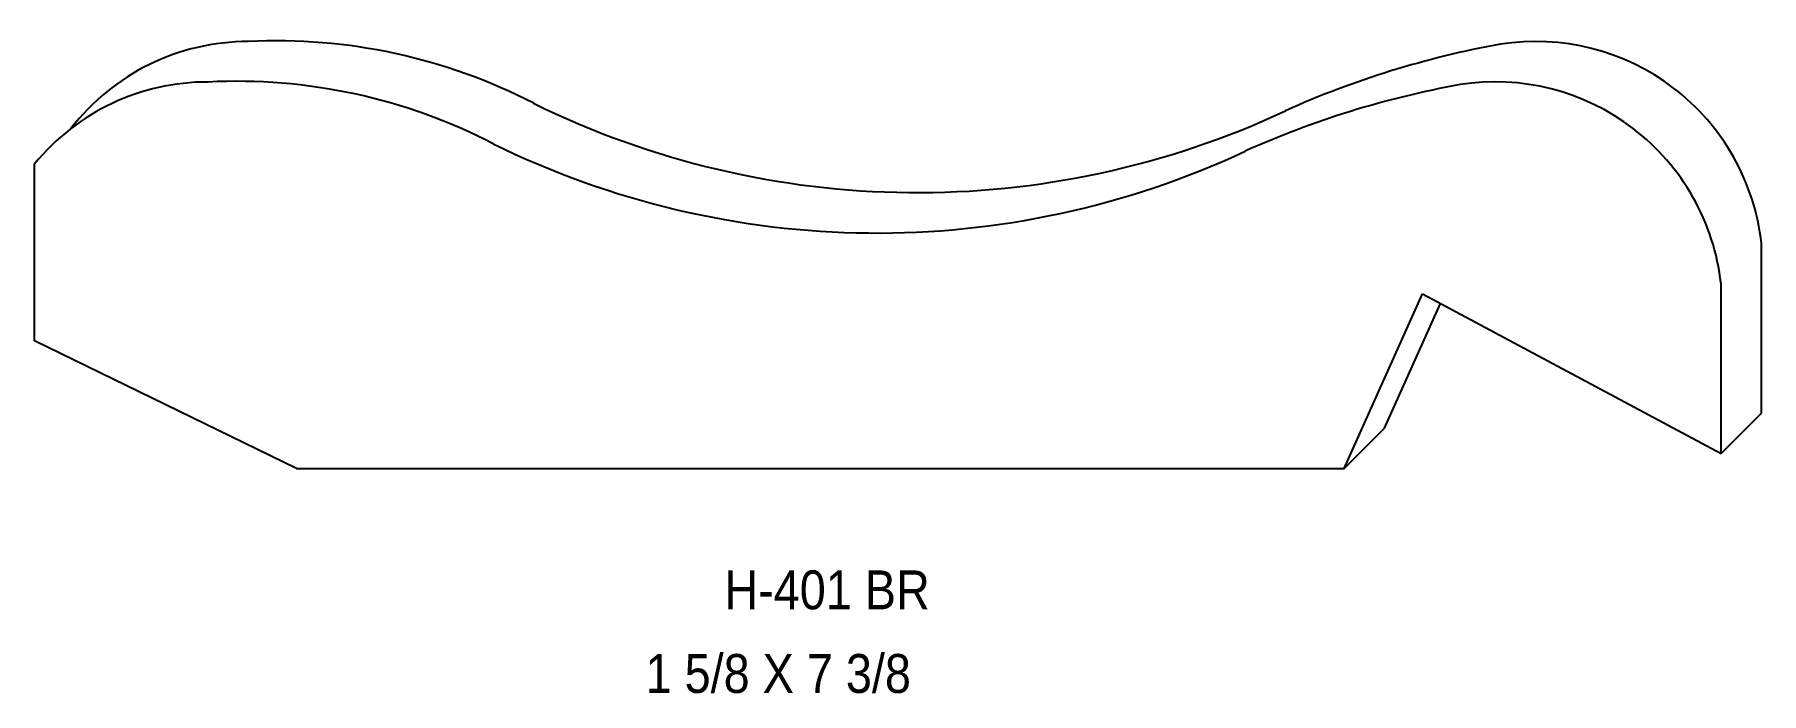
# Model space of a CAD drawing. Extents: x 17.79 to 25.34, y 144.27 to 147.15.
import ezdxf

# ---------------------------------------------------------------- set-up
doc = ezdxf.new("R2010")
doc.units = 0
doc.header["$LTSCALE"] = 5
doc.layers.add('PROFILE', color=7, linetype='CONTINUOUS')
doc.styles.add('TXT', font='TXT', dxfattribs={"height": 3.5})

msp = doc.modelspace()

# ---------------------------------------------------------------- linework, layer by layer
at = {"layer": 'PROFILE', "color": 1, "linetype": 'CONTINUOUS'}
for p, q in [((17.7902, 145.8092), (17.7902, 146.5821)), ((25.34, 145.493), (25.34, 146.2343)), ((23.5151, 145.251), (23.8588, 146.0145)), ((23.8588, 146.0145), (25.1633, 145.3162)), ((25.1633, 145.3162), (25.1633, 146.0576)), ((23.6918, 145.4277), (23.9371, 145.9726)), ((18.9348, 145.251), (17.7902, 145.8092)), ((25.1633, 145.3162), (25.34, 145.493)), ((23.5151, 145.251), (23.6918, 145.4277)), ((18.9348, 145.251), (23.5151, 145.251))]:
    msp.add_line(p, q, dxfattribs=at)
for centre, major_axis, start_param, end_param in [((24.3529, 146.1242), (0.9932, 0), 0.11112, 1.726516), ((18.7233, 146.1386), (0, 0.9782), -0.002067, 0.913503), ((18.8493, 144.6734), (2.4465, 0), 1.093888, 1.621478), ((24.9224, 143.1071), (0, 4.0632), 0.17902, 0.421655), ((18.5466, 145.9619), (0, 0.9782), -0.002067, 0.884019), ((18.6726, 144.4967), (2.4465, 0), 1.093888, 1.621478), ((24.7457, 142.9304), (4.0632, 0), 1.749816, 1.992452), ((24.1762, 145.9475), (0.9932, 0), 0.11112, 1.726516), ((21.6497, 150.2589), (3.802, 0), -2.027724, -1.133624), ((21.473, 150.0821), (3.802, 0), -2.027724, -1.133624)]:
    msp.add_ellipse(centre, major_axis=major_axis, ratio=1, start_param=start_param, end_param=end_param, dxfattribs=at)

# ---------------------------------------------------------------- texts
at = {"layer": 'PROFILE', "color": 1, "linetype": 'CONTINUOUS', "style": 'TXT', "width": 0.9}
for s, height, p in [('H-401 BR', 0.16996, (20.806, 144.6356)), ('1 5/8 X 7 3/8', 0.169956, (20.4617, 144.2703))]:
    msp.add_text(s, height=height, dxfattribs=at).set_placement(p)

doc.saveas('drawing.dxf')
